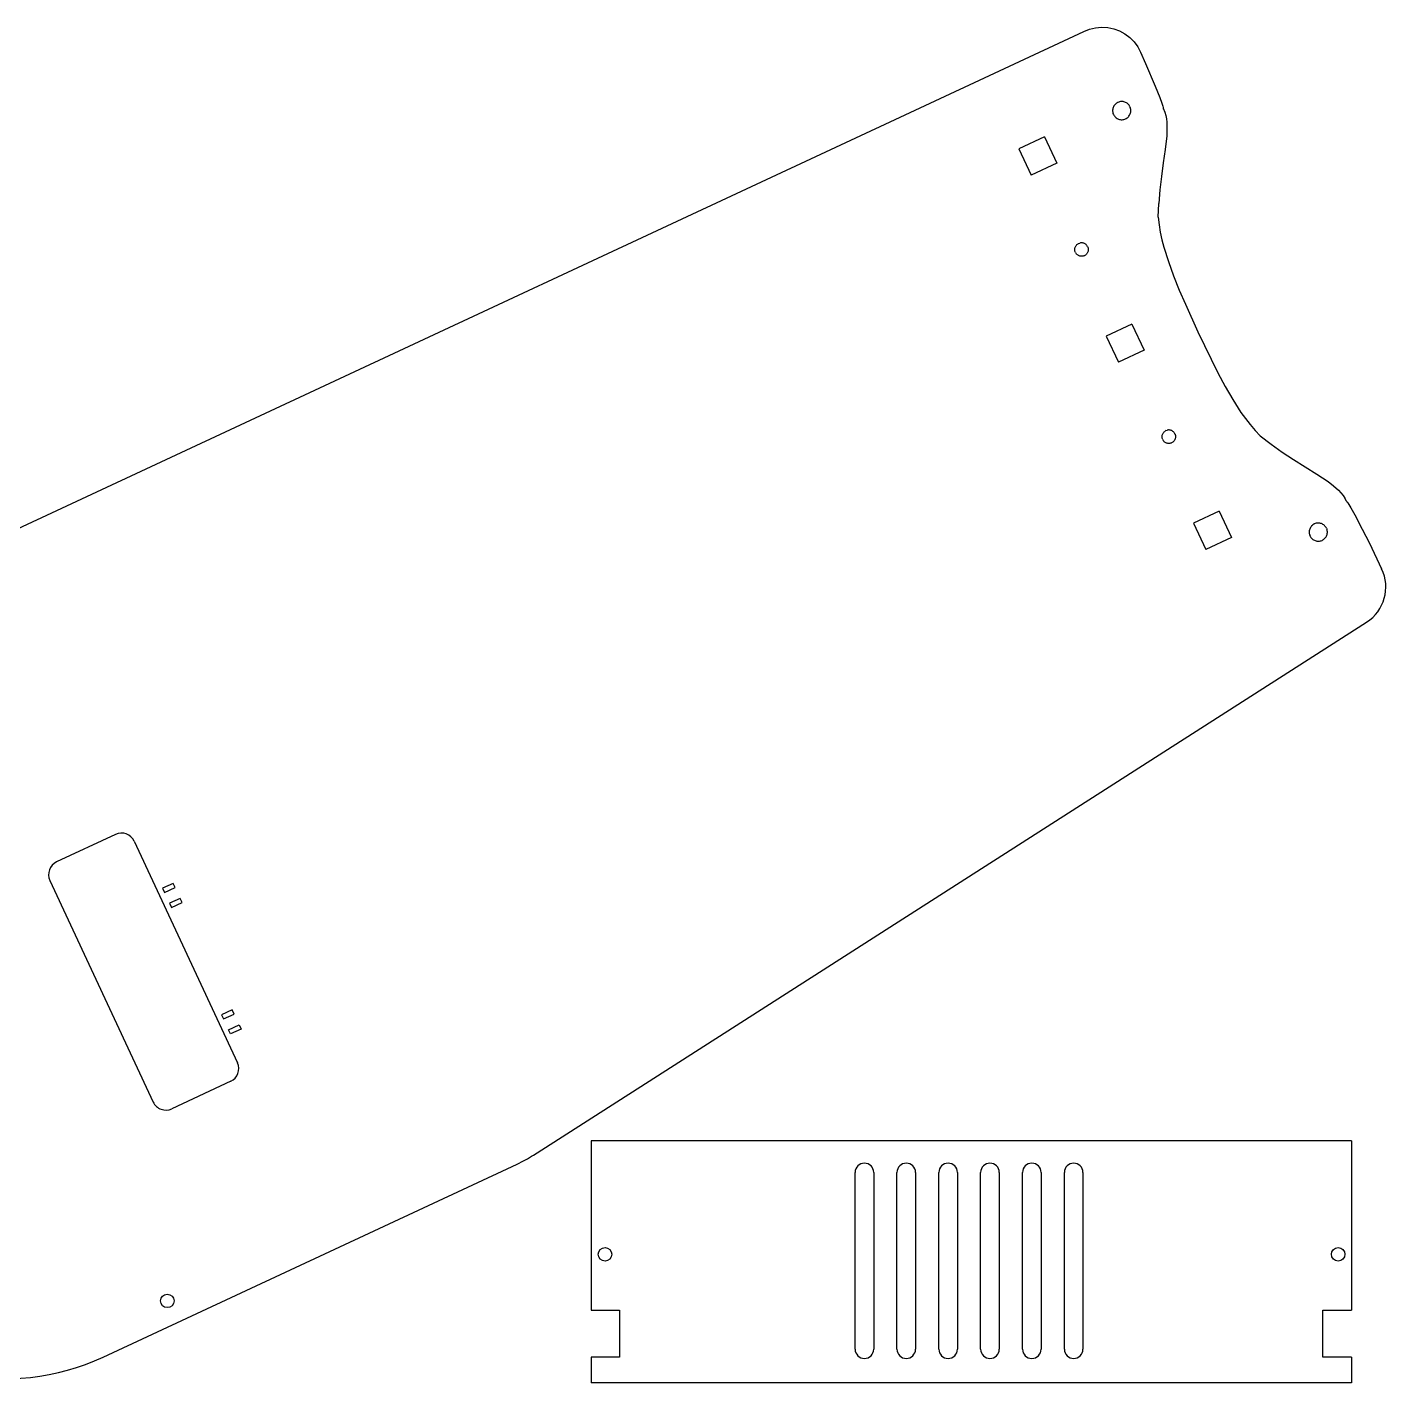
# Model space of a CAD drawing. Header units: millimetres. Extents: x -794 to 1477, y -521 to -225.
# Drawn here: x 159.7 to 451.9, y -520.9 to -229.3 of the extents above; entities that cross this region are included whole.
import ezdxf

# ---------------------------------------------------------------- set-up
doc = ezdxf.new("R2010")
doc.units = ezdxf.units.MM
doc.layers.get('0').update_dxf_attribs({"color": 253, "lineweight": 70, "true_color": 0x8faf8f})

msp = doc.modelspace()

# ---------------------------------------------------------------- linework, layer by layer
at = {"color": 98, "lineweight": -3, "true_color": 0x054805}
for p, q in [((85.98, -370.61), (386.99, -230.25)), ((386.99, -230.25), (388.21, -229.75)), ((388.21, -229.75), (389.5, -229.44)), ((389.5, -229.44), (390.81, -229.32)), ((390.81, -229.32), (392.13, -229.4)), ((392.13, -229.4), (393.42, -229.66)), ((393.42, -229.66), (394.66, -230.12)), ((394.66, -230.12), (395.82, -230.74)), ((395.82, -230.74), (396.88, -231.53)), ((396.88, -231.53), (397.81, -232.47)), ((397.81, -232.47), (398.59, -233.54)), ((398.59, -233.54), (399.21, -234.7)), ((399.21, -234.7), (400.27, -237.12)), ((400.27, -237.12), (402.34, -241.98)), ((402.34, -241.98), (403.32, -244.43)), ((394.5, -245.43), (394.32, -245.5)), ((394.69, -245.37), (394.5, -245.43)), ((394.88, -245.34), (394.69, -245.37)), ((395.07, -245.32), (394.88, -245.34)), ((395.26, -245.32), (395.07, -245.32)), ((395.45, -245.34), (395.26, -245.32)), ((395.63, -245.38), (395.45, -245.34)), ((395.81, -245.44), (395.63, -245.38)), ((395.98, -245.51), (395.81, -245.44)), ((403.32, -244.43), (403.78, -245.67)), ((393.21, -246.97), (393.19, -247.16)), ((393.19, -247.16), (393.19, -247.36)), ((393.19, -247.36), (393.21, -247.55)), ((393.25, -246.79), (393.21, -246.97)), ((393.21, -247.55), (393.25, -247.73)), ((393.31, -246.6), (393.25, -246.79)), ((393.25, -247.73), (393.3, -247.92)), ((393.37, -248.09), (393.3, -247.92)), ((393.38, -246.43), (393.31, -246.6)), ((393.47, -246.26), (393.38, -246.43)), ((393.38, -248.11), (393.38, -248.12)), ((393.38, -248.12), (393.39, -248.14)), ((393.39, -248.14), (393.42, -248.18)), ((393.42, -248.18), (393.46, -248.26)), ((393.46, -248.26), (393.57, -248.42)), ((393.58, -246.1), (393.47, -246.26)), ((393.7, -245.95), (393.58, -246.1)), ((393.84, -245.82), (393.7, -245.95)), ((393.99, -245.7), (393.84, -245.82)), ((394.15, -245.59), (393.99, -245.7)), ((394.23, -245.55), (394.15, -245.59)), ((394.27, -245.52), (394.23, -245.55)), ((394.29, -245.51), (394.27, -245.52)), ((394.31, -245.51), (394.29, -245.51)), ((396.15, -245.6), (395.98, -245.51)), ((396.3, -245.7), (396.15, -245.6)), ((396.45, -245.82), (396.3, -245.7)), ((396.58, -245.96), (396.45, -245.82)), ((396.71, -246.11), (396.58, -245.96)), ((396.7, -248.44), (396.81, -248.28)), ((396.81, -246.27), (396.71, -246.11)), ((396.91, -246.45), (396.81, -246.27)), ((396.81, -248.28), (396.9, -248.11)), ((396.9, -248.11), (396.97, -247.94)), ((396.91, -246.45), (396.98, -246.62)), ((396.97, -247.94), (397.03, -247.75)), ((397.04, -246.81), (396.98, -246.62)), ((397.03, -247.75), (397.07, -247.57)), ((397.07, -247), (397.04, -246.81)), ((397.09, -247.19), (397.07, -247)), ((397.07, -247.57), (397.09, -247.38)), ((397.09, -247.38), (397.09, -247.19)), ((403.78, -245.67), (403.99, -246.3)), ((403.99, -246.3), (404.08, -246.62)), ((404.08, -246.62), (404.11, -246.78)), ((404.14, -246.94), (404.11, -246.78)), ((404.14, -246.94), (404.14, -246.95)), ((404.14, -246.95), (404.15, -246.96)), ((404.15, -246.96), (404.16, -246.98)), ((404.16, -246.98), (404.17, -247.02)), ((404.17, -247.02), (404.21, -247.11)), ((404.21, -247.11), (404.28, -247.28)), ((404.28, -247.28), (404.41, -247.62)), ((404.41, -247.62), (404.61, -248.33)), ((404.61, -248.33), (404.75, -249.05)), ((393.57, -248.42), (393.69, -248.57)), ((393.69, -248.57), (393.82, -248.71)), ((393.82, -248.71), (393.97, -248.83)), ((393.97, -248.83), (394.13, -248.94)), ((394.13, -248.94), (394.3, -249.03)), ((394.3, -249.03), (394.47, -249.1)), ((394.47, -249.1), (394.66, -249.16)), ((394.66, -249.16), (394.84, -249.2)), ((394.84, -249.2), (395.03, -249.22)), ((395.03, -249.22), (395.23, -249.22)), ((395.23, -249.22), (395.42, -249.2)), ((395.42, -249.2), (395.6, -249.17)), ((395.6, -249.17), (395.79, -249.11)), ((395.79, -249.11), (395.96, -249.04)), ((395.96, -249.04), (396.13, -248.95)), ((396.13, -248.95), (396.29, -248.84)), ((396.29, -248.84), (396.44, -248.72)), ((396.44, -248.72), (396.58, -248.59)), ((396.58, -248.59), (396.7, -248.44)), ((404.75, -249.05), (404.84, -249.77)), ((404.88, -251.24), (404.82, -252.7)), ((404.84, -249.77), (404.88, -251.24)), ((378.56, -252.94), (373.04, -255.51)), ((378.56, -252.94), (381.18, -258.55)), ((404.82, -252.7), (404.5, -255.62)), ((373.04, -255.51), (375.65, -261.13)), ((404.5, -255.62), (404.09, -258.52)), ((381.18, -258.55), (375.65, -261.13)), ((404.09, -258.52), (403.69, -261.43)), ((403.69, -261.43), (403.36, -264.34)), ((403.36, -264.34), (403.11, -267.26)), ((402.98, -270.19), (403.11, -267.26)), ((402.98, -270.19), (403.17, -271.82)), ((403.17, -271.82), (403.44, -273.44)), ((403.44, -273.44), (403.79, -275.04)), ((385.05, -277.08), (385.06, -276.94)), ((385.05, -277.22), (385.05, -277.08)), ((385.06, -277.36), (385.05, -277.22)), ((385.06, -276.94), (385.09, -276.8)), ((385.08, -277.5), (385.06, -277.36)), ((385.13, -277.64), (385.08, -277.5)), ((385.09, -276.8), (385.13, -276.67)), ((385.13, -276.67), (385.19, -276.54)), ((385.19, -276.54), (385.25, -276.42)), ((385.25, -276.42), (385.33, -276.3)), ((385.33, -276.3), (385.42, -276.19)), ((385.42, -276.19), (385.52, -276.09)), ((385.52, -276.09), (385.63, -276)), ((385.63, -276), (385.75, -275.92)), ((385.88, -275.85), (385.75, -275.92)), ((385.88, -275.85), (386.15, -275.75)), ((386.29, -275.73), (386.15, -275.75)), ((386.43, -275.71), (386.29, -275.73)), ((386.57, -275.72), (386.43, -275.71)), ((386.72, -275.73), (386.57, -275.72)), ((386.86, -275.76), (386.72, -275.73)), ((386.99, -275.8), (386.86, -275.76)), ((387.12, -275.86), (386.99, -275.8)), ((387.25, -275.92), (387.12, -275.86)), ((387.37, -276), (387.25, -275.92)), ((387.48, -276.09), (387.37, -276)), ((387.58, -276.2), (387.48, -276.09)), ((387.67, -276.31), (387.58, -276.2)), ((387.74, -276.42), (387.67, -276.31)), ((387.81, -276.55), (387.74, -276.42)), ((387.82, -276.57), (387.82, -276.58)), ((387.82, -276.58), (387.84, -276.62)), ((387.84, -276.62), (387.86, -276.68)), ((387.9, -276.82), (387.86, -276.68)), ((387.9, -277.52), (387.86, -277.66)), ((387.9, -276.82), (387.93, -276.96)), ((387.93, -277.38), (387.9, -277.52)), ((387.93, -276.96), (387.94, -277.1)), ((387.94, -277.24), (387.93, -277.38)), ((387.94, -277.1), (387.94, -277.24)), ((403.79, -275.04), (404.2, -276.62)), ((404.2, -276.62), (405.18, -279.75)), ((385.18, -277.78), (385.13, -277.64)), ((385.18, -277.78), (385.25, -277.9)), ((385.33, -278.02), (385.25, -277.9)), ((385.42, -278.13), (385.33, -278.02)), ((385.52, -278.23), (385.42, -278.13)), ((385.63, -278.32), (385.52, -278.23)), ((385.74, -278.4), (385.63, -278.32)), ((385.87, -278.47), (385.74, -278.4)), ((386, -278.53), (385.87, -278.47)), ((386.14, -278.57), (386, -278.53)), ((386.28, -278.6), (386.14, -278.57)), ((386.42, -278.61), (386.28, -278.6)), ((386.56, -278.61), (386.42, -278.61)), ((386.7, -278.6), (386.56, -278.61)), ((386.84, -278.57), (386.7, -278.6)), ((386.98, -278.53), (386.84, -278.57)), ((387.11, -278.48), (386.98, -278.53)), ((387.23, -278.41), (387.11, -278.48)), ((387.35, -278.33), (387.23, -278.41)), ((387.46, -278.24), (387.35, -278.33)), ((387.56, -278.14), (387.46, -278.24)), ((387.66, -278.03), (387.56, -278.14)), ((387.74, -277.92), (387.66, -278.03)), ((387.8, -277.79), (387.74, -277.92)), ((387.86, -277.66), (387.8, -277.79)), ((405.18, -279.75), (406.3, -282.83)), ((406.3, -282.83), (407.53, -285.87)), ((407.53, -285.87), (408.83, -288.88)), ((408.83, -288.88), (411.54, -294.85)), ((397.34, -293.2), (391.81, -295.77)), ((397.34, -293.2), (399.96, -298.81)), ((411.54, -294.85), (414.37, -300.76)), ((391.81, -295.77), (394.43, -301.39)), ((399.96, -298.81), (394.43, -301.39)), ((414.37, -300.76), (415.85, -303.69)), ((415.85, -303.69), (417.39, -306.58)), ((417.39, -306.58), (419.02, -309.42)), ((419.02, -309.42), (420.79, -312.18)), ((420.79, -312.18), (421.75, -313.51)), ((421.75, -313.51), (422.76, -314.8)), ((422.76, -314.8), (423.82, -316.05)), ((403.82, -317.33), (403.84, -317.19)), ((403.82, -317.47), (403.82, -317.33)), ((403.83, -317.62), (403.82, -317.47)), ((403.86, -317.76), (403.83, -317.62)), ((403.84, -317.19), (403.86, -317.06)), ((403.86, -317.06), (403.91, -316.93)), ((403.9, -317.9), (403.86, -317.76)), ((403.95, -318.03), (403.9, -317.9)), ((403.91, -316.93), (403.96, -316.8)), ((403.95, -318.03), (404.02, -318.16)), ((403.96, -316.8), (404.03, -316.67)), ((404.1, -318.28), (404.02, -318.16)), ((404.03, -316.67), (404.1, -316.56)), ((404.1, -316.56), (404.19, -316.45)), ((404.19, -318.39), (404.1, -318.28)), ((404.19, -316.45), (404.29, -316.35)), ((404.29, -318.49), (404.19, -318.39)), ((404.29, -316.35), (404.4, -316.26)), ((404.4, -318.58), (404.29, -318.49)), ((404.4, -316.26), (404.52, -316.18)), ((404.66, -316.11), (404.52, -316.18)), ((404.66, -316.11), (404.92, -316.01)), ((405.06, -315.99), (404.92, -316.01)), ((405.21, -315.97), (405.06, -315.99)), ((405.35, -315.97), (405.21, -315.97)), ((405.49, -315.99), (405.35, -315.97)), ((405.63, -316.02), (405.49, -315.99)), ((405.76, -316.06), (405.63, -316.02)), ((405.9, -316.11), (405.76, -316.06)), ((406.02, -316.18), (405.9, -316.11)), ((406.14, -316.26), (406.02, -316.18)), ((406.24, -318.5), (406.13, -318.59)), ((406.25, -316.35), (406.14, -316.26)), ((406.34, -318.4), (406.24, -318.5)), ((406.35, -316.45), (406.25, -316.35)), ((406.43, -318.29), (406.34, -318.4)), ((406.44, -316.56), (406.35, -316.45)), ((406.51, -318.17), (406.43, -318.29)), ((406.52, -316.68), (406.44, -316.56)), ((406.58, -318.05), (406.51, -318.17)), ((406.58, -316.81), (406.52, -316.68)), ((406.63, -317.92), (406.58, -318.05)), ((406.59, -316.82), (406.6, -316.84)), ((406.6, -316.84), (406.61, -316.87)), ((406.61, -316.87), (406.64, -316.94)), ((406.67, -317.78), (406.63, -317.92)), ((406.68, -317.08), (406.64, -316.94)), ((406.7, -317.64), (406.67, -317.78)), ((406.68, -317.08), (406.7, -317.22)), ((406.7, -317.22), (406.72, -317.36)), ((406.72, -317.5), (406.7, -317.64)), ((406.72, -317.36), (406.72, -317.5)), ((424.95, -317.24), (423.82, -316.05)), ((424.95, -317.24), (427.28, -319.02)), ((404.52, -318.66), (404.4, -318.58)), ((404.64, -318.73), (404.52, -318.66)), ((404.77, -318.78), (404.64, -318.73)), ((404.91, -318.83), (404.77, -318.78)), ((405.05, -318.85), (404.91, -318.83)), ((405.19, -318.87), (405.05, -318.85)), ((405.33, -318.87), (405.19, -318.87)), ((405.47, -318.86), (405.33, -318.87)), ((405.61, -318.83), (405.47, -318.86)), ((405.75, -318.79), (405.61, -318.83)), ((405.88, -318.74), (405.75, -318.79)), ((406.01, -318.67), (405.88, -318.74)), ((406.13, -318.59), (406.01, -318.67)), ((427.28, -319.02), (429.67, -320.71)), ((429.67, -320.71), (432.12, -322.33)), ((432.12, -322.33), (434.6, -323.89)), ((434.6, -323.89), (437.09, -325.45)), ((437.09, -325.45), (439.52, -327.08)), ((439.52, -327.08), (440.69, -327.97)), ((440.69, -327.97), (441.78, -328.94)), ((441.78, -328.94), (442.28, -329.48)), ((442.28, -329.48), (442.75, -330.05)), ((442.75, -330.05), (443.16, -330.65)), ((443.5, -331.3), (443.16, -330.65)), ((443.51, -331.31), (443.52, -331.32)), ((443.52, -331.32), (443.54, -331.34)), ((443.54, -331.34), (443.58, -331.38)), ((443.58, -331.38), (443.64, -331.46)), ((443.64, -331.46), (443.77, -331.64)), ((443.77, -331.64), (444, -332)), ((444, -332), (444.44, -332.73)), ((444.44, -332.73), (445.27, -334.24)), ((416.11, -333.46), (410.58, -336.03)), ((410.58, -336.03), (413.2, -341.65)), ((416.11, -333.46), (418.73, -339.07)), ((436.97, -336.04), (436.78, -336.1)), ((437.16, -336), (436.97, -336.04)), ((437.35, -335.99), (437.16, -336)), ((437.54, -335.99), (437.35, -335.99)), ((437.72, -336.01), (437.54, -335.99)), ((437.91, -336.05), (437.72, -336.01)), ((438.09, -336.11), (437.91, -336.05)), ((445.27, -334.24), (446.86, -337.28)), ((435.49, -337.64), (435.47, -337.83)), ((435.47, -337.83), (435.47, -338.02)), ((435.47, -338.02), (435.49, -338.21)), ((435.53, -337.45), (435.49, -337.64)), ((435.49, -338.21), (435.52, -338.4)), ((435.52, -338.4), (435.58, -338.58)), ((435.59, -337.27), (435.53, -337.45)), ((435.65, -338.76), (435.58, -338.58)), ((435.66, -337.09), (435.59, -337.27)), ((435.75, -336.93), (435.66, -337.09)), ((435.66, -338.77), (435.66, -338.78)), ((435.66, -338.78), (435.67, -338.8)), ((435.67, -338.8), (435.69, -338.85)), ((435.69, -338.85), (435.74, -338.93)), ((435.74, -338.93), (435.85, -339.09)), ((435.86, -336.77), (435.75, -336.93)), ((435.98, -336.62), (435.86, -336.77)), ((436.12, -336.49), (435.98, -336.62)), ((436.27, -336.36), (436.12, -336.49)), ((436.43, -336.26), (436.27, -336.36)), ((436.51, -336.21), (436.43, -336.26)), ((436.55, -336.19), (436.51, -336.21)), ((436.57, -336.18), (436.55, -336.19)), ((436.58, -336.18), (436.57, -336.18)), ((436.78, -336.1), (436.6, -336.17)), ((438.26, -336.18), (438.09, -336.11)), ((438.42, -336.27), (438.26, -336.18)), ((438.58, -336.37), (438.42, -336.27)), ((438.73, -336.49), (438.58, -336.37)), ((438.86, -336.63), (438.73, -336.49)), ((438.98, -336.77), (438.86, -336.63)), ((439.09, -336.94), (438.98, -336.77)), ((438.98, -339.11), (439.09, -338.95)), ((439.19, -337.11), (439.09, -336.94)), ((439.09, -338.95), (439.18, -338.78)), ((439.18, -338.78), (439.25, -338.6)), ((439.19, -337.11), (439.26, -337.29)), ((439.25, -338.6), (439.31, -338.42)), ((439.31, -337.47), (439.26, -337.29)), ((439.35, -337.66), (439.31, -337.47)), ((439.31, -338.42), (439.35, -338.23)), ((439.37, -337.85), (439.35, -337.66)), ((439.35, -338.23), (439.37, -338.04)), ((439.37, -338.04), (439.37, -337.85)), ((446.86, -337.28), (448.41, -340.35)), ((418.73, -339.07), (413.2, -341.65)), ((435.85, -339.09), (435.97, -339.24)), ((435.97, -339.24), (436.1, -339.38)), ((436.1, -339.38), (436.25, -339.5)), ((436.25, -339.5), (436.41, -339.6)), ((436.41, -339.6), (436.58, -339.7)), ((436.58, -339.7), (436.75, -339.77)), ((436.75, -339.77), (436.93, -339.83)), ((436.93, -339.83), (437.12, -339.87)), ((437.12, -339.87), (437.31, -339.89)), ((437.31, -339.89), (437.5, -339.89)), ((437.5, -339.89), (437.69, -339.87)), ((437.69, -339.87), (437.88, -339.83)), ((437.88, -339.83), (438.07, -339.78)), ((438.07, -339.78), (438.24, -339.71)), ((438.24, -339.71), (438.41, -339.62)), ((438.41, -339.62), (438.57, -339.51)), ((438.57, -339.51), (438.72, -339.39)), ((438.72, -339.39), (438.86, -339.26)), ((438.86, -339.26), (438.98, -339.11)), ((448.41, -340.35), (451.05, -345.81)), ((268.61, -471.94), (447.8, -357.31)), ((178.73, -402.97), (166.04, -408.89)), ((182.71, -404.42), (204.94, -452.08)), ((164.59, -412.87), (186.81, -460.54)), ((191.12, -413.5), (188.85, -414.56)), ((188.85, -414.56), (189.27, -415.46)), ((189.27, -415.46), (191.54, -414.41)), ((191.54, -414.41), (191.12, -413.5)), ((192.62, -416.73), (190.36, -417.78)), ((190.36, -417.78), (190.78, -418.69)), ((190.78, -418.69), (193.04, -417.63)), ((193.04, -417.63), (192.62, -416.73)), ((203.8, -440.69), (201.53, -441.75)), ((204.22, -441.6), (203.8, -440.69)), ((201.53, -441.75), (201.95, -442.65)), ((201.95, -442.65), (204.22, -441.6)), ((203.03, -444.97), (205.3, -443.92)), ((205.3, -443.92), (205.72, -444.82)), ((203.46, -445.88), (203.03, -444.97)), ((205.72, -444.82), (203.46, -445.88)), ((203.49, -456.07), (190.8, -461.99)), ((281.02, -468.84), (281.02, -505.28)), ((444.59, -468.84), (281.02, -468.84)), ((444.59, -468.84), (444.59, -505.28)), ((176.08, -515.38), (265.12, -473.86)), ((337.8, -513.68), (337.8, -475.68)), ((341.8, -475.68), (341.8, -513.68)), ((346.8, -513.68), (346.8, -475.68)), ((350.8, -475.68), (350.8, -513.68)), ((355.8, -513.68), (355.8, -475.68)), ((359.8, -475.68), (359.8, -513.68)), ((364.8, -513.68), (364.8, -475.68)), ((368.8, -475.68), (368.8, -513.68)), ((373.8, -513.68), (373.8, -475.68)), ((377.8, -475.68), (377.8, -513.68)), ((382.8, -513.68), (382.8, -475.68)), ((386.8, -475.68), (386.8, -513.68)), ((281.02, -505.28), (287.1, -505.28)), ((287.1, -505.28), (287.1, -515.38)), ((438.4, -515.38), (438.4, -505.28)), ((438.4, -505.28), (444.59, -505.28)), ((287.1, -515.38), (281.02, -515.38)), ((281.02, -515.38), (281.02, -520.93)), ((444.59, -515.38), (438.4, -515.38)), ((444.59, -515.38), (444.59, -520.93)), ((444.59, -520.93), (281.02, -520.93))]:
    msp.add_line(p, q, dxfattribs=at)
for centre in [(284, -493.28), (441.7, -493.28), (189.85, -503.31)]:
    msp.add_circle(centre, 1.45, dxfattribs=at)
for centre, radius, start, end in [((442.95, -349.73), 9, 302.6088, 25.805), ((180, -405.69), 3, 25, 115), ((167.31, -411.6), 3, 115, 205), ((202.22, -453.35), 3, 295, 25), ((189.53, -459.27), 3, 205, 295), ((252.44, -446.67), 30, 295, 302.6088), ((339.8, -475.68), 2, 0, 180), ((348.8, -475.68), 2, 0, 180), ((357.8, -475.68), 2, 0, 180), ((366.8, -475.68), 2, 0, 180), ((375.8, -475.68), 2, 0, 180), ((384.8, -475.68), 2, 0, 180), ((339.8, -513.68), 2, 180, 0), ((348.8, -513.68), 2, 180, 0), ((357.8, -513.68), 2, 180, 0), ((366.8, -513.68), 2, 180, 0), ((375.8, -513.68), 2, 180, 0), ((384.8, -513.68), 2, 180, 0), ((154.95, -470.07), 50, 257.5369, 295)]:
    msp.add_arc(centre, radius, start, end, dxfattribs=at)

doc.saveas('drawing.dxf')
